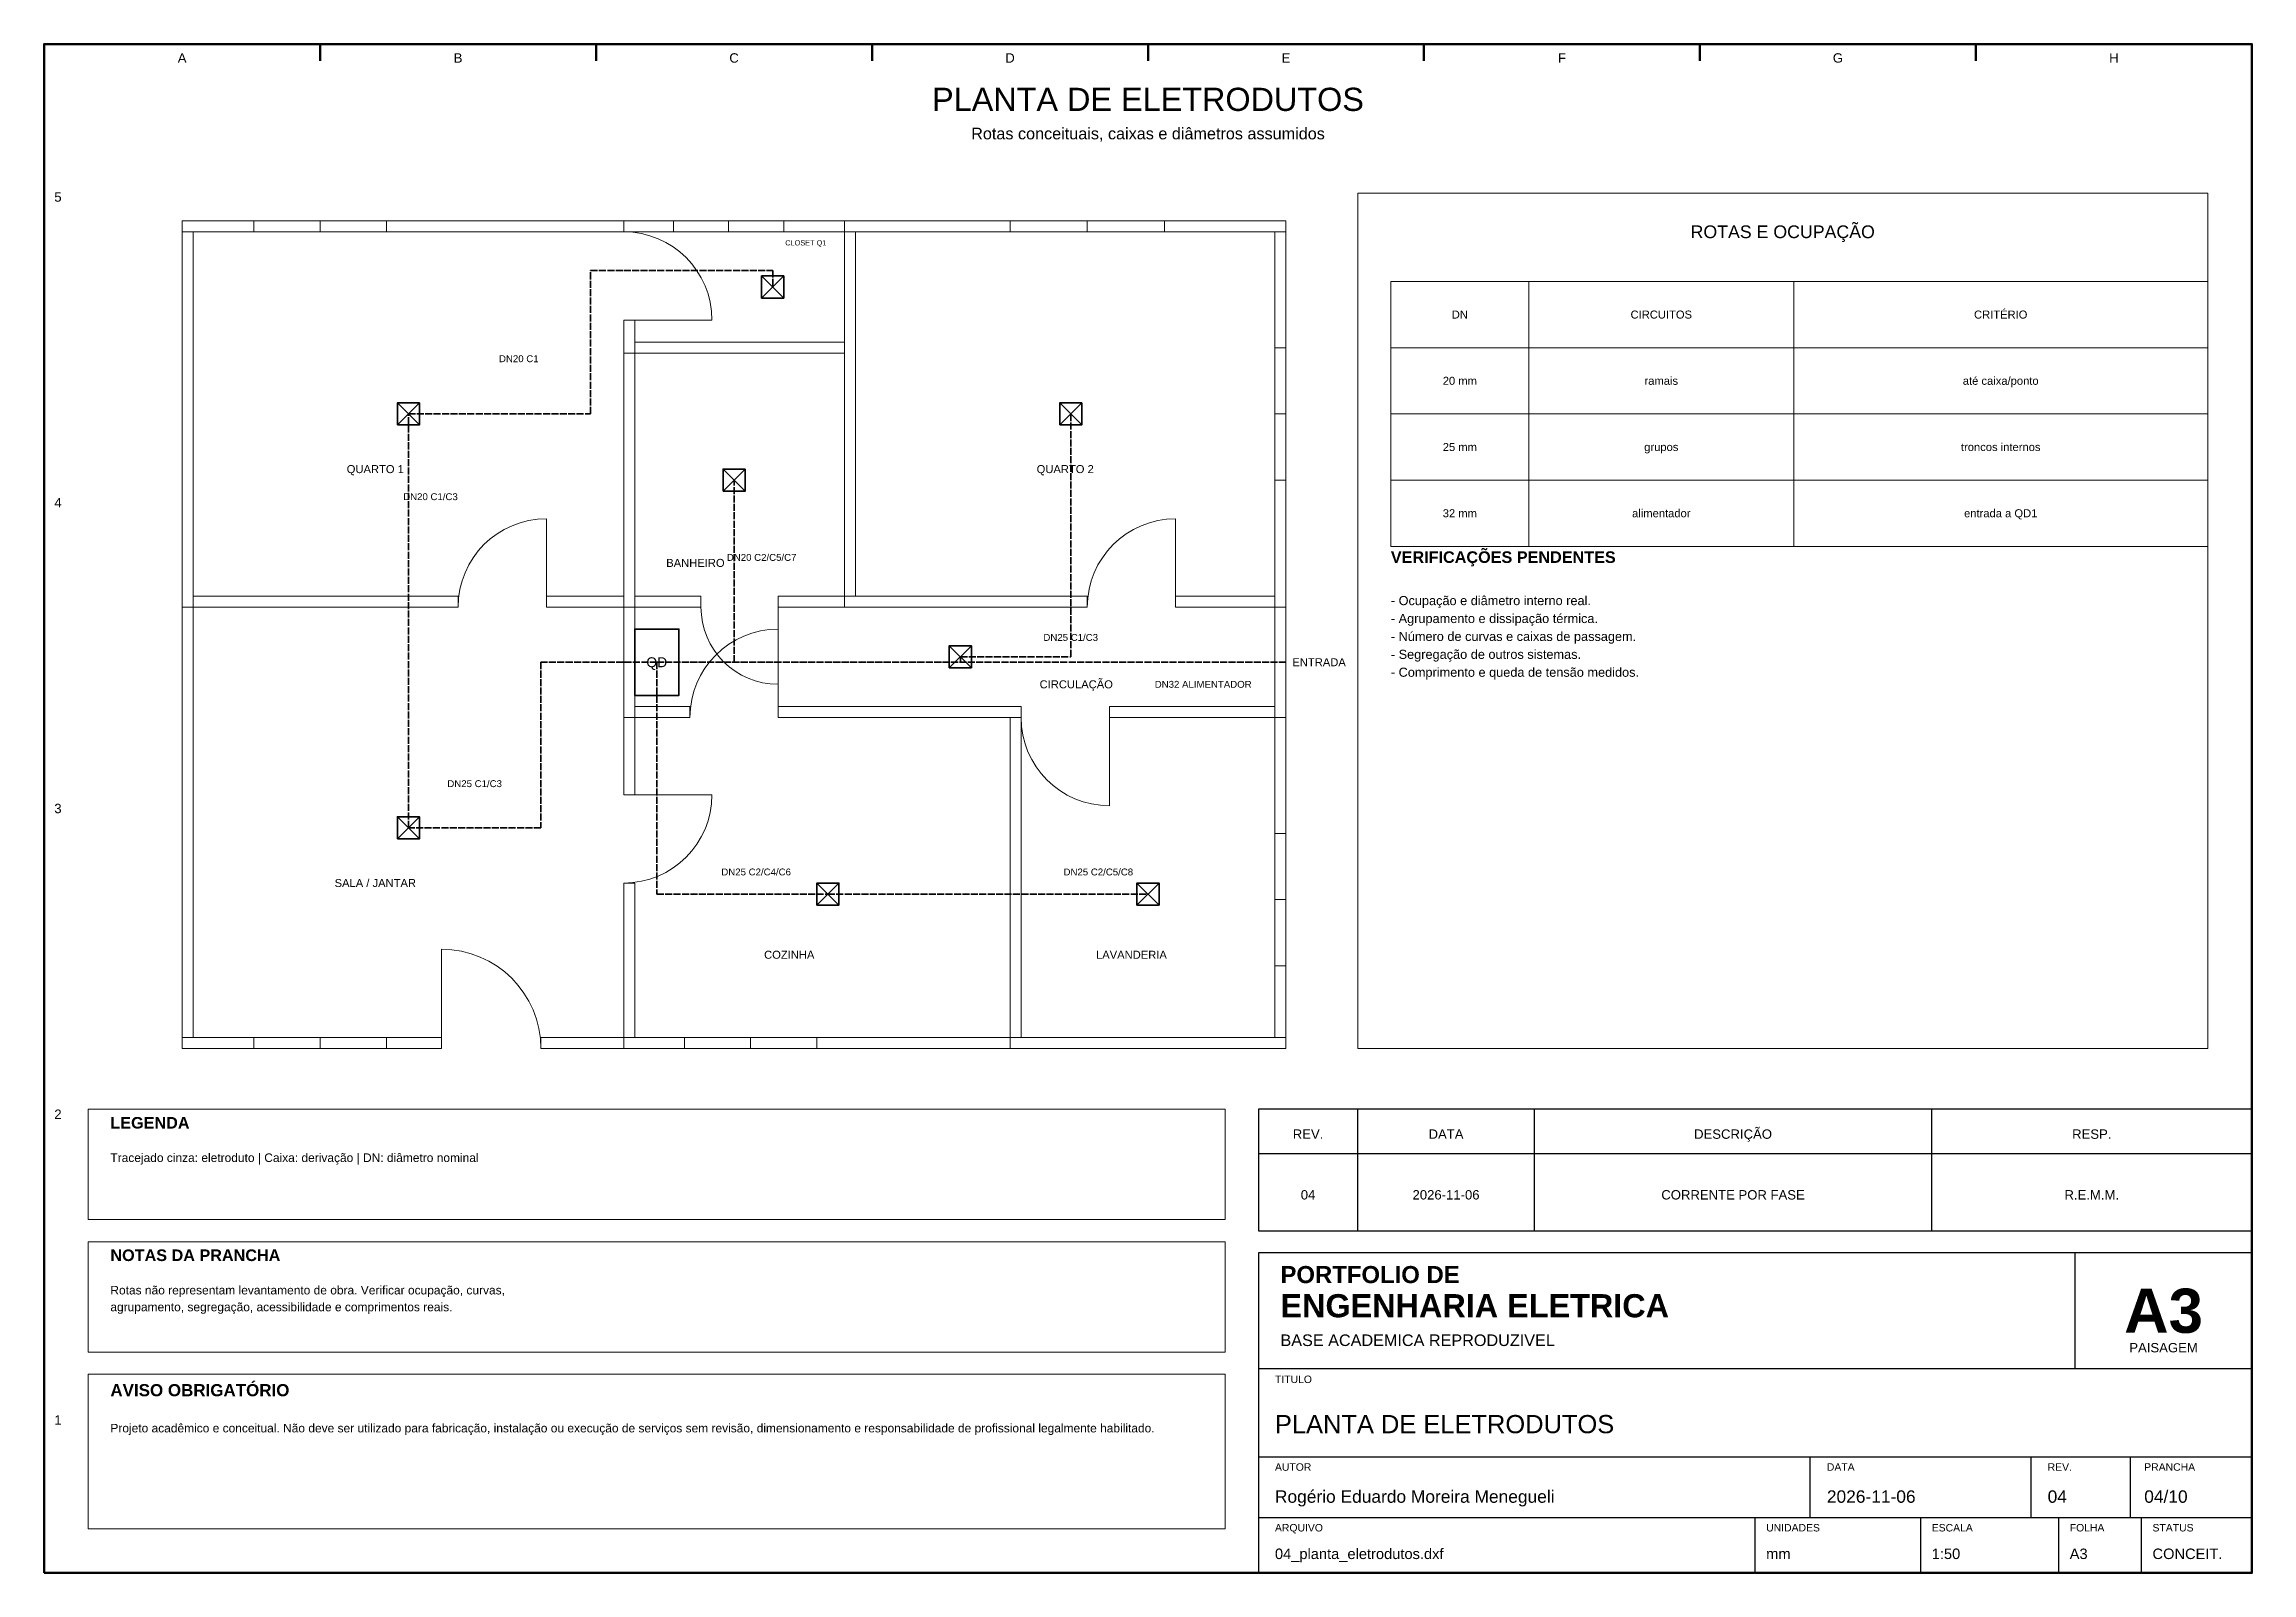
# Model space of a CAD drawing. Header units: millimetres. Extents: x 10 to 410, y 10 to 287.
import ezdxf
from ezdxf.enums import TextEntityAlignment as Align

# ---------------------------------------------------------------- set-up
doc = ezdxf.new("R2010")
doc.units = ezdxf.units.MM
doc.linetypes.add('DASHED', pattern=[1.524, 1.27, -0.254])
for name, color, linetype, lineweight in [('00_MOLDURA', 7, 'CONTINUOUS', 50), ('01_CARIMBO', 7, 'CONTINUOUS', 25), ('02_TEXTO', 7, 'CONTINUOUS', 18), ('03_COTAS', 152, 'CONTINUOUS', 18), ('04_EQUIPAMENTOS', 32, 'CONTINUOUS', 35), ('08_CABOS', 124, 'CONTINUOUS', 35), ('10_ELETROCALHAS', 251, 'CONTINUOUS', 35), ('11_ARQUITETURA', 253, 'CONTINUOUS', 18), ('12_LEGENDA', 7, 'CONTINUOUS', 18), ('13_NOTAS', 7, 'CONTINUOUS', 18)]:
    doc.layers.add(name, color=color, linetype=linetype, lineweight=lineweight)
doc.styles.add('PORTFOLIO_TEXTO', font='arial.ttf')
doc.styles.add('PORTFOLIO_TITULO', font='arialbd.ttf', dxfattribs={"width": 0.92})

# ---------------------------------------------------------------- blocks, each defined once
blk = doc.blocks.new('CARIMBO_A3')
at = {"layer": '01_CARIMBO'}
for p, q in [((148, 37), (148, 58)), ((0, 37), (180, 37)), ((0, 21), (180, 21)), ((100, 10), (100, 21)), ((140, 10), (140, 21)), ((158, 10), (158, 21)), ((0, 10), (180, 10)), ((90, 0), (90, 10)), ((120, 0), (120, 10)), ((145, 0), (145, 10)), ((160, 0), (160, 10))]:
    blk.add_line(p, q, dxfattribs=at)
blk.add_lwpolyline([(0, 0), (180, 0), (180, 58), (0, 58)], close=True, dxfattribs=at)
at = {"layer": '01_CARIMBO', "style": 'PORTFOLIO_TEXTO'}
for s, p in [('TITULO', (3, 34.4)), ('AUTOR', (3, 18.5)), ('DATA', (103, 18.5)), ('REV.', (143, 18.5)), ('PRANCHA', (160.5, 18.5)), ('ARQUIVO', (3, 7.5)), ('UNIDADES', (92, 7.5)), ('ESCALA', (122, 7.5)), ('FOLHA', (147, 7.5)), ('STATUS', (162, 7.5))]:
    blk.add_text(s, height=1.35, dxfattribs=at).set_placement(p)
at = {"layer": '02_TEXTO'}
for s, height, style, p in [('PORTFOLIO DE', 3.1, 'PORTFOLIO_TITULO', (4, 52.5)), ('ENGENHARIA ELETRICA', 4.2, 'PORTFOLIO_TITULO', (4, 46.3)), ('BASE ACADEMICA REPRODUZIVEL', 2.1, 'PORTFOLIO_TEXTO', (4, 41.1))]:
    blk.add_text(s, height=height, dxfattribs=dict(at, style=style)).set_placement(p)
for s, height, style, p in [('A3', 8, 'PORTFOLIO_TITULO', (164, 47.5)), ('PAISAGEM', 1.7, 'PORTFOLIO_TEXTO', (164, 40.8))]:
    blk.add_text(s, height=height, dxfattribs=dict(at, style=style)).set_placement(p, align=Align.MIDDLE_CENTER)
at = {"layer": '02_TEXTO', "style": 'PORTFOLIO_TEXTO'}
for tag, p, height in [('TITULO', (3, 25.3), 3.3), ('AUTOR', (3, 12.7), 2.25), ('DATA', (103, 12.7), 2.25), ('REVISAO', (143, 12.7), 2.25), ('PRANCHA', (160.5, 12.7), 2.25), ('ARQUIVO', (3, 2.5), 1.9), ('UNIDADES', (92, 2.5), 1.9), ('ESCALA', (122, 2.5), 1.9), ('FOLHA', (147, 2.5), 1.9), ('STATUS', (162, 2.5), 1.9)]:
    blk.add_attdef(tag, p, '', height=height, dxfattribs=at)
blk = doc.blocks.new('P02_QD')
at = {"layer": '04_EQUIPAMENTOS'}
blk.add_lwpolyline([(-4, -6), (4, -6), (4, 6), (-4, 6)], close=True, dxfattribs=at)
at = {"layer": '04_EQUIPAMENTOS', "style": 'PORTFOLIO_TEXTO'}
blk.add_text('QD', height=1.8, dxfattribs=at).set_placement((0, 0), align=Align.MIDDLE_CENTER)
blk = doc.blocks.new('P02_CAIXA')
at = {"layer": '10_ELETROCALHAS'}
for p, q in [((-2, -2), (2, 2)), ((-2, 2), (2, -2))]:
    blk.add_line(p, q, dxfattribs=at)
blk.add_lwpolyline([(-2, -2), (2, -2), (2, 2), (-2, 2)], close=True, dxfattribs=at)

msp = doc.modelspace()

# ---------------------------------------------------------------- linework, layer by layer
at = {"layer": '00_MOLDURA'}
for p, q in [((60, 287), (60, 284)), ((110, 287), (110, 284)), ((160, 287), (160, 284)), ((210, 287), (210, 284)), ((260, 287), (260, 284)), ((310, 287), (310, 284)), ((360, 287), (360, 284))]:
    msp.add_line(p, q, dxfattribs=at)
msp.add_lwpolyline([(10, 10), (410, 10), (410, 287), (10, 287)], close=True, dxfattribs=at)
at = {"layer": '01_CARIMBO'}
for p, q in [((248, 72), (248, 94)), ((280, 72), (280, 94)), ((352, 72), (352, 94)), ((230, 86), (410, 86))]:
    msp.add_line(p, q, dxfattribs=at)
msp.add_lwpolyline([(230, 72), (410, 72), (410, 94), (230, 94)], close=True, dxfattribs=at)
at = {"layer": '03_COTAS'}
for p, q in [((48, 255), (72, 255)), ((48, 253), (72, 253)), ((60, 255), (60, 253)), ((124, 255), (144, 255)), ((124, 253), (144, 253)), ((134, 255), (134, 253)), ((185, 255), (213, 255)), ((185, 253), (213, 253)), ((199, 255), (199, 253)), ((233, 208), (233, 232)), ((235, 208), (235, 232)), ((235, 220), (233, 220)), ((233, 120), (233, 144)), ((235, 120), (235, 144)), ((235, 132), (233, 132)), ((48, 107), (72, 107)), ((48, 105), (72, 105)), ((60, 105), (60, 107)), ((126, 107), (150, 107)), ((126, 105), (150, 105)), ((138, 105), (138, 107))]:
    msp.add_line(p, q, dxfattribs=at)
at = {"layer": '10_ELETROCALHAS', "linetype": 'DASHED'}
for points in [[(76, 220), (109, 220), (109, 246), (115, 246), (142, 246), (142, 243)], [(76, 145), (76, 220)], [(121, 175), (176, 175), (176, 176), (196, 176), (196, 220)], [(121, 175), (135, 175), (135, 208)], [(121, 175), (100, 175), (100, 145), (76, 145)], [(121, 175), (121, 133), (152, 133)], [(235, 175), (121, 175)], [(152, 133), (210, 133)]]:
    msp.add_lwpolyline(points, dxfattribs=at)
at = {"layer": '11_ARQUITETURA'}
for p, q in [((35, 255), (48, 255)), ((35, 105), (35, 255)), ((35, 253), (48, 253)), ((37, 107), (37, 253)), ((48, 255), (48, 253)), ((72, 255), (124, 255)), ((72, 255), (72, 253)), ((72, 253), (124, 253)), ((115, 253), (115, 255)), ((115, 253), (117, 253)), ((124, 255), (124, 253)), ((144, 255), (185, 255)), ((144, 255), (144, 253)), ((144, 253), (185, 253)), ((155, 185), (155, 255)), ((157, 187), (157, 253)), ((185, 255), (185, 253)), ((213, 255), (235, 255)), ((213, 255), (213, 253)), ((213, 253), (235, 253)), ((233, 232), (233, 253)), ((235, 232), (235, 255)), ((115, 151), (115, 237)), ((115, 237), (131, 237)), ((115, 237), (117, 237)), ((117, 151), (117, 237)), ((117, 233), (155, 233)), ((235, 232), (233, 232)), ((115, 231), (155, 231)), ((233, 144), (233, 208)), ((235, 208), (233, 208)), ((235, 144), (235, 208)), ((101, 185), (101, 201)), ((215, 185), (215, 201)), ((35, 185), (85, 185)), ((37, 187), (85, 187)), ((85, 185), (85, 187)), ((101, 187), (115, 187)), ((101, 185), (101, 187)), ((101, 185), (115, 185)), ((115, 185), (129, 185)), ((117, 187), (129, 187)), ((129, 185), (129, 187)), ((143, 187), (199, 187)), ((143, 185), (143, 187)), ((143, 185), (199, 185)), ((143, 185), (143, 171)), ((199, 185), (199, 187)), ((215, 187), (233, 187)), ((215, 185), (215, 187)), ((215, 185), (235, 185)), ((143, 165), (143, 181)), ((115, 165), (127, 165)), ((117, 167), (127, 167)), ((127, 165), (127, 167)), ((143, 167), (187, 167)), ((143, 165), (143, 167)), ((143, 165), (187, 165)), ((185, 105), (185, 165)), ((187, 165), (187, 167)), ((187, 107), (187, 165)), ((203, 167), (233, 167)), ((203, 165), (203, 167)), ((203, 165), (235, 165)), ((203, 165), (203, 149)), ((115, 151), (131, 151)), ((115, 151), (117, 151)), ((235, 144), (233, 144)), ((115, 105), (115, 135)), ((115, 135), (117, 135)), ((117, 107), (117, 135)), ((82, 105), (82, 123)), ((233, 107), (233, 120)), ((235, 120), (233, 120)), ((235, 105), (235, 120)), ((35, 107), (48, 107)), ((35, 105), (48, 105)), ((48, 105), (48, 107)), ((72, 107), (82, 107)), ((72, 105), (72, 107)), ((72, 105), (82, 105)), ((82, 105), (82, 107)), ((100, 107), (126, 107)), ((100, 105), (100, 107)), ((100, 105), (126, 105)), ((126, 105), (126, 107)), ((150, 107), (235, 107)), ((150, 105), (150, 107)), ((150, 105), (235, 105))]:
    msp.add_line(p, q, dxfattribs=at)
for centre, radius, start, end in [((115, 237), 16, 0, 90), ((101, 185), 16, 90, 180), ((215, 185), 16, 90, 180), ((143, 185), 14, 180, 270), ((143, 165), 16, 90, 180), ((203, 165), 16, 180, 270), ((115, 151), 16, -90, 0), ((82, 105), 18, 0, 90)]:
    msp.add_arc(centre, radius, start, end, dxfattribs=at)
at = {"layer": '12_LEGENDA'}
for p, q in [((279, 196), (279, 244)), ((327, 196), (327, 244)), ((254, 232), (402, 232)), ((254, 220), (402, 220)), ((254, 208), (402, 208))]:
    msp.add_line(p, q, dxfattribs=at)
for points in [[(248, 105), (402, 105), (402, 260), (248, 260)], [(254, 196), (402, 196), (402, 244), (254, 244)], [(18, 74), (224, 74), (224, 94), (18, 94)]]:
    msp.add_lwpolyline(points, close=True, dxfattribs=at)
at = {"layer": '13_NOTAS'}
for points in [[(18, 50), (224, 50), (224, 70), (18, 70)], [(18, 18), (224, 18), (224, 46), (18, 46)]]:
    msp.add_lwpolyline(points, close=True, dxfattribs=at)

# ---------------------------------------------------------------- block references
for name, p in [('P02_CAIXA', (142, 243)), ('P02_CAIXA', (76, 220)), ('P02_CAIXA', (196, 220)), ('P02_CAIXA', (135, 208)), ('P02_QD', (121, 175)), ('P02_CAIXA', (176, 176)), ('P02_CAIXA', (76, 145)), ('P02_CAIXA', (152, 133)), ('P02_CAIXA', (210, 133))]:
    msp.add_blockref(name, p)
at = {"layer": '01_CARIMBO'}
msp.add_blockref('CARIMBO_A3', (230, 10), dxfattribs=at).add_auto_attribs({'TITULO': 'PLANTA DE ELETRODUTOS', 'AUTOR': 'Rogério Eduardo Moreira Menegueli', 'DATA': '2026-11-06', 'REVISAO': '04', 'PRANCHA': '04/10', 'ARQUIVO': '04_planta_eletrodutos.dxf', 'UNIDADES': 'mm', 'ESCALA': '1:50', 'FOLHA': 'A3', 'STATUS': 'CONCEIT.'})

# ---------------------------------------------------------------- texts
at = {"layer": '00_MOLDURA', "style": 'PORTFOLIO_TEXTO'}
for s, p in [('A', (35, 284.5)), ('B', (85, 284.5)), ('C', (135, 284.5)), ('D', (185, 284.5)), ('E', (235, 284.5)), ('F', (285, 284.5)), ('G', (335, 284.5)), ('H', (385, 284.5)), ('5', (12.5, 259.3)), ('4', (12.5, 203.9)), ('3', (12.5, 148.5)), ('2', (12.5, 93.1)), ('1', (12.5, 37.7))]:
    msp.add_text(s, height=1.7, dxfattribs=at).set_placement(p, align=Align.MIDDLE_CENTER)
at = {"layer": '01_CARIMBO', "style": 'PORTFOLIO_TEXTO'}
for s, p in [('REV.', (239, 89.5)), ('DATA', (264, 89.5)), ('DESCRIÇÃO', (316, 89.5)), ('RESP.', (381, 89.5))]:
    msp.add_text(s, height=1.7, dxfattribs=at).set_placement(p, align=Align.MIDDLE_CENTER)
at = {"layer": '02_TEXTO', "style": 'PORTFOLIO_TEXTO'}
for s, height, p in [('PLANTA DE ELETRODUTOS', 4.2, (210, 277)), ('Rotas conceituais, caixas e diâmetros assumidos', 2.1, (210, 270.8)), ('CLOSET Q1', 0.95, (148, 251)), ('QUARTO 1', 1.45, (70, 210)), ('QUARTO 2', 1.45, (195, 210)), ('BANHEIRO', 1.45, (128, 193)), ('CIRCULAÇÃO', 1.45, (197, 171)), ('ENTRADA', 1.45, (241, 175)), ('SALA / JANTAR', 1.45, (70, 135)), ('COZINHA', 1.45, (145, 122)), ('LAVANDERIA', 1.45, (207, 122)), ('04', 1.7, (239, 78.5)), ('2026-11-06', 1.7, (264, 78.5)), ('CORRENTE POR FASE', 1.7, (316, 78.5)), ('R.E.M.M.', 1.7, (381, 78.5))]:
    msp.add_text(s, height=height, dxfattribs=at).set_placement(p, align=Align.MIDDLE_CENTER)
at = {"layer": '08_CABOS', "style": 'PORTFOLIO_TEXTO'}
for s, p in [('DN20 C1', (96, 230)), ('DN20 C1/C3', (80, 205)), ('DN20 C2/C5/C7', (140, 194)), ('DN25 C1/C3', (196, 179.5)), ('DN32 ALIMENTADOR', (220, 171)), ('DN25 C1/C3', (88, 153)), ('DN25 C2/C4/C6', (139, 137)), ('DN25 C2/C5/C8', (201, 137))]:
    msp.add_text(s, height=1.25, dxfattribs=at).set_placement(p, align=Align.MIDDLE_CENTER)
at = {"layer": '12_LEGENDA', "style": 'PORTFOLIO_TEXTO'}
for s, height, p in [('ROTAS E OCUPAÇÃO', 2.3, (325, 253)), ('DN', 1.45, (266.5, 238)), ('CIRCUITOS', 1.45, (303, 238)), ('CRITÉRIO', 1.45, (364.5, 238)), ('20 mm', 1.45, (266.5, 226)), ('ramais', 1.45, (303, 226)), ('até caixa/ponto', 1.45, (364.5, 226)), ('25 mm', 1.45, (266.5, 214)), ('grupos', 1.45, (303, 214)), ('troncos internos', 1.45, (364.5, 214)), ('32 mm', 1.45, (266.5, 202)), ('alimentador', 1.45, (303, 202)), ('entrada a QD1', 1.45, (364.5, 202))]:
    msp.add_text(s, height=height, dxfattribs=at).set_placement(p, align=Align.MIDDLE_CENTER)
at = {"layer": '12_LEGENDA', "style": 'PORTFOLIO_TITULO'}
msp.add_text('LEGENDA', height=2.1, dxfattribs=at).set_placement((22, 90.5))
at = {"layer": '12_LEGENDA', "insert": (22, 86), "char_height": 1.55, "width": 198, "attachment_point": 1, "line_spacing_factor": 1.18, "style": 'PORTFOLIO_TEXTO'}
msp.add_mtext('Tracejado cinza: eletroduto | Caixa: derivação | DN: diâmetro nominal', dxfattribs=at)
at = {"layer": '13_NOTAS', "style": 'PORTFOLIO_TITULO'}
for s, height, p in [('VERIFICAÇÕES PENDENTES', 2.1, (254, 193)), ('NOTAS DA PRANCHA', 2.1, (22, 66.5)), ('AVISO OBRIGATÓRIO', 2.2, (22, 42))]:
    msp.add_text(s, height=height, dxfattribs=at).set_placement(p)
at = {"layer": '13_NOTAS', "attachment_point": 1, "line_spacing_factor": 1.18, "style": 'PORTFOLIO_TEXTO'}
for s, insert, char_height, width in [('- Ocupação e diâmetro interno real.\\P- Agrupamento e dissipação térmica.\\P- Número de curvas e caixas de passagem.\\P- Segregação de outros sistemas.\\P- Comprimento e queda de tensão medidos.', (254, 187), 1.65, 140), ('Rotas não representam levantamento de obra. Verificar ocupação, curvas,\\Pagrupamento, segregação, acessibilidade e comprimentos reais.', (22, 62), 1.55, 198), ('Projeto acadêmico e conceitual. Não deve ser utilizado para fabricação, instalação ou execução de serviços sem revisão, dimensionamento e responsabilidade de profissional legalmente habilitado.', (22, 37), 1.55, 198)]:
    msp.add_mtext(s, dxfattribs=dict(at, insert=insert, char_height=char_height, width=width))

doc.saveas('drawing.dxf')
